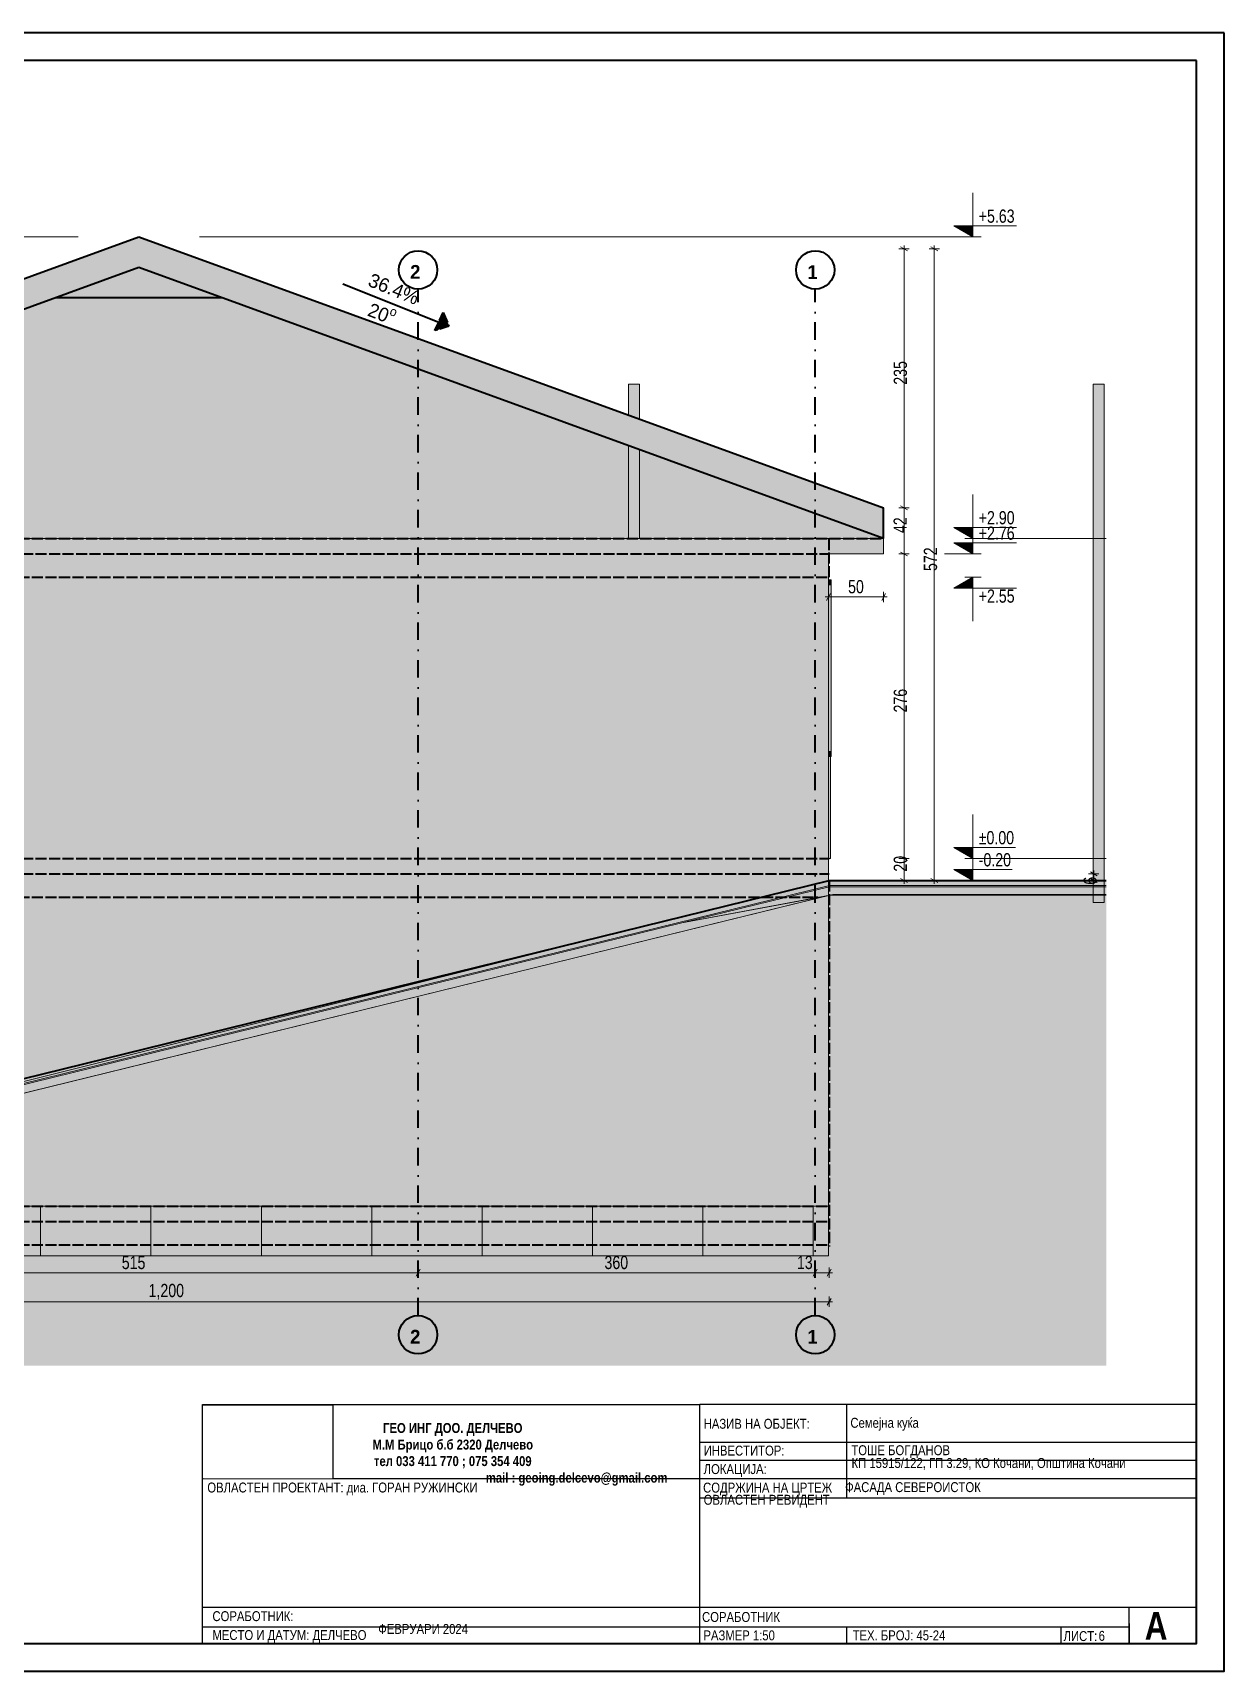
# Model space of a CAD drawing. Header units: millimetres. Extents: x -440 to 2671, y 0 to 297.
# Drawn here: x 1536.8 to 1752.7, y 0 to 297 of the extents above; entities that cross this region are included whole.
import ezdxf
from ezdxf.xclip import XClip

# ---------------------------------------------------------------- set-up
doc = ezdxf.new("R2010")
doc.units = ezdxf.units.MM
doc.header["$MEASUREMENT"] = 0
doc.header["$XCLIPFRAME"] = 0
doc.set_wipeout_variables(frame=1)
for name, pattern in [('- Осеви линии', [6.702778, 3.175, -1.763889, 0, -1.763889]), ('- Скирити линии', [2.45, 2, -0.45]), ('Wipeout_Contour', [1000, 0, -1000])]:
    doc.linetypes.add(name, pattern=pattern)
for name, color, linetype, lineweight, true_color in [('1', 7, 'Continuous', 13, 0x2b2b2b), ('142', 7, 'Continuous', 35, 0x2a2a2a), ('162', 7, 'Continuous', 15, 0xaaaaaa), ('181', 7, 'Continuous', 0, 0xf2eee3), ('46', 7, 'Continuous', 35, 0x4e4e4e), ('61', 7, 'Continuous', 20, 0x6a6a6a), ('65', 7, 'Continuous', 20, 0x4e4e4e), ('85', 7, 'Continuous', 20, 0x404040), ('87', 7, 'Continuous', 20, 0x6a6a6a), ('88', 7, 'Continuous', 20, 0x5e5e5e), ('89', 7, 'Continuous', 20, 0x111111)]:
    doc.layers.add(name, color=color, linetype=linetype, lineweight=lineweight, true_color=true_color)
for name, color, linetype, lineweight in [('101', 253, 'Continuous', 15), ('164', 255, 'Continuous', 15), ('41', 7, 'Continuous', 35), ('7', 7, 'Continuous', 25)]:
    doc.layers.add(name, color=color, linetype=linetype, lineweight=lineweight)
doc.layers.add('RGB colored ARCHICAD elements', color=7, linetype='Continuous')
doc.styles.add('GENERATED_STYLE_4', font='GOTHIC.TTF')
doc.styles.add('GENERATED_STYLE_5', font='GOTHICB.TTF')
doc.styles.add('GENERATED_STYLE_6', font='GOTHIC.TTF')
picture_1 = doc.add_image_def('image1.jpg', size_in_pixel=(1216, 687))

# ---------------------------------------------------------------- blocks, each defined once
blk = doc.blocks.new('Drawing_1_1', base_point=(246.71, 41.62))
at = {"color": 254, "linetype": 'Wipeout_Contour', "lineweight": 0, "ltscale": 1001.123103}
blk.add_wipeout([(234.97, 34.99), (258.44, 34.99), (258.44, 48.25), (234.97, 48.25)], dxfattribs=at)
at = {"layer": '1', "color": 250, "lineweight": 13, "true_color": 0x2b2b2b}
image = blk.add_image(picture_1, insert=(234.97, 34.99), size_in_units=(23.47, 13.26), dxfattribs=at)
image.set_boundary_path([(-0.5, -0.5), (1215.5, 686.5)])

msp = doc.modelspace()

# ---------------------------------------------------------------- hatches: boundary and pattern name
at = {"linetype": 'Continuous', "lineweight": 0, "true_color": 0xffffff}
for points in [[(1664.89, 139.34), (1441.06, 84.36), (1441.12, 83.43), (1681.18, 142.4), (1731.35, 142.4), (1731.35, 143.32), (1681.09, 143.32)], [(1377.99, 55.41), (1731.35, 55.41), (1731.35, 140.82), (1681.79, 140.82), (1441.84, 81.86), (1377.99, 73.72)], [(1441.06, 84.36), (1377.99, 76.26), (1377.99, 75.18), (1441.36, 83.46), (1664.89, 139.34)]]:
    msp.add_hatch(color=7, dxfattribs=at).paths.add_polyline_path(points)
at = {"layer": '142', "linetype": 'Continuous', "lineweight": 35, "true_color": 0x2a2a2a}
for points in [[(1441.12, 83.24), (1377.99, 75.14), (1377.99, 73.71), (1441.49, 81.75), (1680.54, 140.51), (1654.47, 135.66)], [(1654.47, 135.66), (1681.26, 140.68), (1731.35, 140.68), (1731.35, 142.21), (1681.12, 142.21)]]:
    msp.add_hatch(color=250, dxfattribs=at).paths.add_polyline_path(points)
at = {"layer": '162', "linetype": 'Continuous', "lineweight": 15, "true_color": 0x2a2a2a}
msp.add_hatch(color=250, dxfattribs=at).paths.add_polyline_path([(1611.19, 246.31), (1609.71, 243.01), (1612.23, 243.8)])
at = {"layer": '181', "linetype": 'Continuous', "lineweight": 0, "true_color": 0xf2eee3}
msp.add_hatch(color=7, dxfattribs=at).paths.add_polyline_path([(1421.02, 205.32), (1691.02, 205.32), (1556.02, 254.46)])
at = {"layer": '85', "linetype": 'Continuous', "lineweight": 20, "true_color": 0x2a2a2a}
for points in [[(1707.2, 259.99), (1707.2, 261.99), (1703.74, 261.99)], [(1707.2, 205.32), (1707.2, 207.32), (1703.74, 207.32)], [(1707.2, 202.52), (1707.2, 204.52), (1703.74, 204.52)], [(1707.2, 198.32), (1703.74, 196.32), (1707.2, 196.32)], [(1707.2, 147.32), (1707.2, 149.32), (1703.74, 149.32)], [(1707.2, 143.32), (1707.2, 145.32), (1703.74, 145.32)]]:
    msp.add_hatch(color=250, dxfattribs=at).paths.add_polyline_path(points)
at = {"layer": '89', "linetype": 'Continuous', "lineweight": 20, "true_color": 0x222222}
h = msp.add_hatch(dxfattribs=at)
h.set_pattern_fill('GRID_100X100_0001', color=250, style=0, pattern_type=2)
h.set_pattern_definition([(180, (2818.227, 147.324), (0, 20), []), (90, (2818.227, 147.324), (20, 0), [])])
h.paths.add_polyline_path([(1441.02, 75.32), (1681.02, 75.32), (1681.02, 84.32), (1441.02, 84.32)])
at = {"layer": 'RGB colored ARCHICAD elements', "linetype": 'Continuous', "lineweight": 0, "true_color": 0xccbeac}
for points in [[(1421.02, 210.86), (1421.02, 208.94), (1556.02, 258.08), (1556.02, 259.99)], [(1556.02, 259.99), (1556.02, 258.08), (1691.02, 208.94), (1691.02, 210.86)], [(1421.02, 208.3), (1556.02, 257.44), (1556.02, 258.08), (1421.02, 208.94)], [(1421.02, 205.32), (1556.02, 254.46), (1556.02, 257.44), (1421.02, 208.3)], [(1556.02, 257.44), (1691.02, 208.3), (1691.02, 208.94), (1556.02, 258.08)], [(1556.02, 254.46), (1691.02, 205.32), (1691.02, 208.3), (1556.02, 257.44)], [(1541.02, 249), (1571.02, 249), (1561.08, 252.62), (1556.02, 254.46)]]:
    msp.add_hatch(color=9, dxfattribs=at).paths.add_polyline_path(points)
at = {"layer": 'RGB colored ARCHICAD elements', "linetype": 'Continuous', "lineweight": 0, "true_color": 0xdbd9cf}
for points in [[(1644.76, 227.7), (1644.84, 227.67), (1644.84, 233.32), (1644.76, 233.32)], [(1644.84, 233.32), (1644.84, 227.67), (1645.05, 227.59), (1645.05, 233.32)], [(1645.05, 227.59), (1645.38, 227.47), (1645.38, 233.32), (1645.05, 233.32)], [(1645.38, 227.47), (1645.76, 227.33), (1645.76, 233.32), (1645.38, 233.32)], [(1645.76, 227.33), (1646.14, 227.19), (1646.14, 233.32), (1645.76, 233.32)], [(1646.14, 227.19), (1646.47, 227.07), (1646.47, 233.32), (1646.14, 233.32)], [(1646.47, 227.07), (1646.68, 226.99), (1646.68, 233.32), (1646.47, 233.32)], [(1646.68, 226.99), (1646.76, 226.97), (1646.76, 233.32), (1646.68, 233.32)], [(1728.97, 233.32), (1728.97, 139.32), (1729.04, 139.32), (1729.04, 233.32)], [(1729.04, 139.32), (1729.26, 139.32), (1729.26, 233.32), (1729.04, 233.32)], [(1729.26, 233.32), (1729.26, 139.32), (1729.58, 139.32), (1729.58, 233.32)], [(1729.58, 233.32), (1729.58, 139.32), (1729.97, 139.32), (1729.97, 233.32)], [(1729.97, 233.32), (1729.97, 139.32), (1730.35, 139.32), (1730.35, 233.32)], [(1730.35, 233.32), (1730.35, 139.32), (1730.67, 139.32), (1730.67, 233.32)], [(1730.67, 139.32), (1730.89, 139.32), (1730.89, 233.32), (1730.67, 233.32)], [(1730.89, 233.32), (1730.89, 139.32), (1730.97, 139.32), (1730.97, 233.32)], [(1644.76, 222.16), (1644.76, 205.32), (1644.84, 205.32), (1644.84, 222.13)], [(1645.05, 222.05), (1644.84, 222.13), (1644.84, 205.32), (1645.05, 205.32)], [(1645.05, 222.05), (1645.05, 205.32), (1645.38, 205.32), (1645.38, 221.94)], [(1645.38, 221.94), (1645.38, 205.32), (1645.76, 205.32), (1645.76, 221.8)], [(1645.76, 221.8), (1645.76, 205.32), (1646.14, 205.32), (1646.14, 221.66)], [(1646.14, 221.66), (1646.14, 205.32), (1646.47, 205.32), (1646.47, 221.54)], [(1646.47, 205.32), (1646.68, 205.32), (1646.68, 221.46), (1646.47, 221.54)], [(1646.68, 221.46), (1646.68, 205.32), (1646.76, 205.32), (1646.76, 221.43)]]:
    msp.add_hatch(color=254, dxfattribs=at).paths.add_polyline_path(points)
at = {"layer": 'RGB colored ARCHICAD elements', "linetype": 'Continuous', "lineweight": 0, "true_color": 0xf2eee3}
for points in [[(1446.02, 198.32), (1501.02, 198.32), (1501.02, 202.52), (1506.02, 202.52), (1506.02, 198.32), (1604.07, 198.32), (1604.07, 202.52), (1609.07, 202.52), (1609.07, 198.32), (1676.02, 198.32), (1676.02, 205.32), (1446.02, 205.32)], [(1676.02, 147.32), (1681.02, 147.32), (1681.02, 205.32), (1676.02, 205.32)], [(1691.02, 202.52), (1691.02, 205.32), (1681.02, 205.32), (1681.02, 202.52)], [(1604.07, 202.52), (1604.07, 147.32), (1609.07, 147.32), (1609.07, 202.52)], [(1565.07, 198.32), (1506.02, 198.32), (1506.02, 147.32), (1565.07, 147.32)], [(1570.07, 147.32), (1570.07, 198.32), (1565.07, 198.32), (1565.07, 147.32)], [(1570.07, 147.32), (1604.07, 147.32), (1604.07, 198.32), (1570.07, 198.32)], [(1609.07, 198.32), (1609.07, 147.32), (1676.02, 147.32), (1676.02, 198.32)], [(1676.02, 147.32), (1446.02, 147.32), (1446.02, 140.32), (1501.02, 140.32), (1501.02, 144.52), (1506.02, 144.52), (1506.02, 140.32), (1604.07, 140.32), (1604.07, 144.52), (1609.07, 144.52), (1609.07, 140.32), (1676.02, 140.32)], [(1676.02, 84.32), (1681.02, 84.32), (1681.02, 147.32), (1676.02, 147.32)], [(1604.07, 144.52), (1604.07, 84.32), (1609.07, 84.32), (1609.07, 144.52)], [(1506.02, 84.32), (1604.07, 84.32), (1604.07, 140.32), (1506.02, 140.32)], [(1609.07, 84.32), (1676.02, 84.32), (1676.02, 140.32), (1609.07, 140.32)]]:
    msp.add_hatch(color=7, dxfattribs=at).paths.add_polyline_path(points)
at = {"layer": 'RGB colored ARCHICAD elements', "linetype": 'Continuous', "lineweight": 0, "true_color": 0x4e4e49}
for points in [[(1681.02, 197.82), (1681.02, 196.82), (1681.52, 196.82), (1681.52, 197.82)], [(1681.02, 196.82), (1681.02, 166.82), (1681.52, 166.82), (1681.52, 196.82)], [(1681.02, 166.82), (1681.02, 165.82), (1681.52, 165.82), (1681.52, 166.82)]]:
    msp.add_hatch(color=251, dxfattribs=at).paths.add_polyline_path(points)
at = {"layer": 'RGB colored ARCHICAD elements', "linetype": 'Continuous', "lineweight": 0, "true_color": 0x5b5b5b}
msp.add_hatch(color=251, dxfattribs=at).paths.add_polyline_path([(1681.02, 165.82), (1681.02, 147.32), (1681.4, 147.32), (1681.4, 165.82)])
at = {"layer": 'RGB colored ARCHICAD elements', "linetype": 'Continuous', "lineweight": 0, "true_color": 0x7f7f7f}
msp.add_hatch(color=8, dxfattribs=at).paths.add_polyline_path([(1441.02, 75.32), (1681.02, 75.32), (1681.02, 84.32), (1441.02, 84.32)])

# ---------------------------------------------------------------- linework, layer by layer
at = {"layer": '1', "color": 250, "linetype": 'Continuous', "lineweight": 13, "true_color": 0x2a2a2a, "flags": 128}
for points in [[(1421.02, 205.32), (1556.02, 254.46), (1691.02, 205.32)], [(1611.19, 246.31), (1612.23, 243.8), (1609.71, 243.01)]]:
    msp.add_lwpolyline(points, close=True, dxfattribs=at)
for points in [[(1731.35, 142.4), (1681.18, 142.4), (1441.12, 83.43), (1441.06, 84.36), (1664.89, 139.34), (1681.09, 143.32), (1731.35, 143.32)], [(1731.35, 140.82), (1681.79, 140.82), (1441.84, 81.86), (1377.99, 73.72)], [(1377.99, 73.71), (1441.49, 81.75), (1680.54, 140.51), (1654.47, 135.66), (1441.12, 83.24), (1377.99, 75.14)], [(1731.35, 140.68), (1681.26, 140.68), (1654.47, 135.66), (1681.12, 142.21), (1731.35, 142.21)], [(1377.99, 75.18), (1441.36, 83.46), (1664.89, 139.34), (1441.06, 84.36), (1377.99, 76.26)]]:
    msp.add_lwpolyline(points, dxfattribs=at)
at = {"layer": '101', "color": 250, "linetype": 'Continuous', "lineweight": 15, "true_color": 0x2a2a2a}
for p, q in [((1681.4, 165.82), (1681.4, 147.32)), ((1681.4, 147.32), (1681.02, 147.32))]:
    msp.add_line(p, q, dxfattribs=at)
at = {"layer": '164', "color": 250, "linetype": 'Continuous', "lineweight": 15, "true_color": 0x2a2a2a}
msp.add_line((1676.02, 205.32), (1446.02, 205.32), dxfattribs=at)
at = {"layer": '41', "linetype": 'Continuous', "lineweight": 35}
for p, q in [((1421.02, 210.86), (1556.02, 259.99)), ((1556.02, 259.99), (1691.02, 210.86)), ((1556.02, 254.46), (1421.02, 205.32)), ((1691.02, 205.32), (1556.02, 254.46)), ((1541.02, 249), (1571.02, 249)), ((1691.02, 208.94), (1691.02, 210.86)), ((1691.02, 208.3), (1691.02, 208.94)), ((1691.02, 205.32), (1691.02, 208.3))]:
    msp.add_line(p, q, dxfattribs=at)
at = {"layer": '41', "color": 250, "linetype": 'Continuous', "lineweight": 35, "true_color": 0x2a2a2a, "flags": 128}
for points in [[(1593, 251.51), (1612.23, 243.8)], [(1377.99, 76.25), (1441.12, 84.32), (1681.12, 143.32), (1731.35, 143.32)]]:
    msp.add_lwpolyline(points, dxfattribs=at)
at = {"layer": '41', "color": 250, "linetype": '- Осеви линии', "lineweight": 35, "true_color": 0x2a2a2a, "flags": 128}
for points in [[(1606.65, 64.48), (1606.65, 250.53)], [(1678.62, 64.48), (1678.62, 250.53)]]:
    msp.add_lwpolyline(points, dxfattribs=at)
at = {"layer": '41', "color": 250, "linetype": '- Скирити линии', "lineweight": 35, "true_color": 0x2a2a2a, "flags": 128}
msp.add_lwpolyline([(1611.19, 246.31), (1612.23, 243.8), (1609.71, 243.01)], close=True, dxfattribs=at)
for points in [[(1441.12, 205.32), (1691.02, 205.32)], [(1681.12, 198.32), (1681.12, 205.32)], [(1405.02, 202.52), (1681.02, 202.52)], [(1441.12, 198.32), (1681.12, 198.32)], [(1405.02, 147.32), (1681.12, 147.32)], [(1405.02, 144.52), (1681.12, 144.52)], [(1681.12, 143.32), (1681.12, 76.99)], [(1441.12, 140.32), (1679.13, 140.32)], [(1441.12, 84.32), (1681.12, 84.32)], [(1441.12, 81.52), (1681.12, 81.52)], [(1441.12, 77.32), (1681.12, 77.32)]]:
    msp.add_lwpolyline(points, dxfattribs=at)
at = {"layer": '41', "color": 250, "linetype": 'Continuous', "lineweight": 35, "true_color": 0x2a2a2a}
for centre in [(1606.65, 254.01), (1678.62, 254.01), (1606.65, 60.99), (1678.62, 60.99)]:
    msp.add_circle(centre, 3.48, dxfattribs=at)
at = {"layer": '61', "linetype": 'Continuous', "lineweight": 20}
for p, q in [((1681.02, 197.82), (1681.52, 197.82)), ((1681.52, 197.82), (1681.52, 196.82)), ((1681.52, 196.82), (1681.52, 166.82)), ((1681.52, 166.82), (1681.52, 165.82)), ((1681.02, 165.82), (1681.52, 165.82))]:
    msp.add_line(p, q, dxfattribs=at)
at = {"layer": '7', "color": 7, "linetype": 'Continuous', "lineweight": 25}
for p, q in [((1747.6, 48.34), (1657.71, 48.34)), ((1657.71, 5), (1657.71, 48.34)), ((1657.71, 31.42), (1747.6, 31.42)), ((1684.27, 8.04), (1684.27, 5)), ((1723.15, 8.04), (1723.15, 5))]:
    msp.add_line(p, q, dxfattribs=at)
at = {"layer": '7', "color": 7, "linetype": 'Continuous', "lineweight": 25, "flags": 128}
for points in [[(1567.6, 48.34), (1657.71, 48.34)], [(1567.6, 5), (1567.6, 48.34), (1657.71, 48.34)], [(1684.27, 48.34), (1684.27, 31.42)], [(1657.71, 41.53), (1747.6, 41.53)], [(1657.71, 38.23), (1747.6, 38.23)], [(1567.6, 34.93), (1657.71, 34.93)], [(1657.71, 34.93), (1747.6, 34.93)], [(1567.6, 11.64), (1747.6, 11.64)], [(1735.54, 8.64), (1735.54, 5), (1735.54, 11.64)], [(1567.6, 8.04), (1735.54, 8.04)], [(1567.6, 5), (1747.6, 5)]]:
    msp.add_lwpolyline(points, dxfattribs=at)
at = {"layer": '85', "linetype": 'Continuous', "lineweight": 20}
for p, q in [((1707.2, 259.99), (1707.2, 267.99)), ((1707.2, 259.99), (1703.74, 261.99)), ((1703.74, 261.99), (1707.2, 261.99)), ((1707.2, 261.99), (1715.08, 261.99)), ((1396.32, 259.99), (1545.02, 259.99)), ((1707.2, 259.99), (1567.02, 259.99)), ((1694.72, 257.81), (1694.72, 258.42)), ((1700.18, 257.81), (1700.18, 258.42)), ((1707.2, 259.99), (1708.7, 259.99)), ((1695.66, 257.81), (1693.78, 257.81)), ((1695.34, 257.45), (1694.09, 258.17)), ((1694.72, 210.86), (1694.72, 257.81)), ((1701.12, 257.81), (1699.25, 257.81)), ((1700.81, 257.45), (1699.56, 258.17)), ((1700.18, 143.32), (1700.18, 257.81)), ((1694.09, 211.22), (1695.34, 210.5)), ((1707.2, 205.32), (1707.2, 213.32)), ((1695.66, 210.86), (1693.78, 210.86)), ((1694.72, 202.52), (1694.72, 210.86)), ((1707.2, 202.52), (1707.2, 210.52)), ((1707.2, 205.32), (1703.74, 207.32)), ((1703.74, 207.32), (1707.2, 207.32)), ((1707.2, 205.32), (1705.7, 205.32)), ((1707.2, 207.32), (1715.08, 207.32)), ((1707.2, 205.32), (1731.35, 205.32)), ((1695.66, 202.52), (1693.78, 202.52)), ((1694.09, 202.88), (1695.34, 202.16)), ((1694.72, 147.32), (1694.72, 202.52)), ((1707.2, 202.52), (1702.02, 202.52)), ((1707.2, 202.52), (1703.74, 204.52)), ((1703.74, 204.52), (1707.2, 204.52)), ((1707.2, 204.52), (1715.08, 204.52)), ((1707.2, 202.52), (1708.7, 202.52)), ((1707.2, 198.32), (1703.74, 196.32)), ((1703.74, 196.32), (1707.2, 196.32)), ((1707.2, 198.32), (1705.7, 198.32)), ((1707.2, 198.32), (1708.7, 198.32)), ((1707.2, 198.32), (1707.2, 190.32)), ((1707.2, 196.32), (1715.08, 196.32)), ((1680.41, 194.74), (1681.02, 194.74)), ((1681.38, 195.36), (1680.66, 194.11)), ((1681.02, 193.8), (1681.02, 195.67)), ((1681.02, 194.74), (1691.02, 194.74)), ((1690.66, 194.11), (1691.38, 195.36)), ((1691.02, 193.8), (1691.02, 195.67)), ((1691.02, 194.74), (1691.63, 194.74)), ((1707.2, 147.32), (1707.2, 155.32)), ((1707.2, 147.32), (1703.74, 149.32)), ((1703.74, 149.32), (1707.2, 149.32)), ((1707.2, 143.32), (1707.2, 151.32)), ((1707.2, 149.32), (1714.9, 149.32)), ((1695.66, 147.32), (1693.78, 147.32)), ((1694.09, 147.68), (1695.34, 146.96)), ((1694.72, 143.32), (1694.72, 147.32)), ((1707.2, 147.32), (1705.7, 147.32)), ((1707.2, 147.32), (1731.35, 147.32)), ((1695.66, 143.32), (1693.78, 143.32)), ((1694.09, 143.68), (1695.34, 142.96)), ((1694.72, 142.71), (1694.72, 143.32)), ((1701.12, 143.32), (1699.25, 143.32)), ((1699.56, 143.68), (1700.81, 142.96)), ((1700.18, 142.71), (1700.18, 143.32)), ((1707.2, 143.32), (1703.74, 145.32)), ((1703.74, 145.32), (1707.2, 145.32)), ((1707.2, 143.32), (1705.7, 143.32)), ((1707.2, 145.32), (1714.32, 145.32)), ((1707.2, 143.32), (1708.7, 143.32)), ((1730.04, 144.52), (1728.17, 144.52)), ((1730.04, 143.32), (1728.17, 143.32)), ((1729.73, 144.16), (1728.48, 144.88)), ((1728.48, 143.68), (1729.73, 142.96)), ((1729.11, 144.52), (1729.11, 145.14)), ((1729.11, 143.32), (1729.11, 144.52)), ((1729.11, 142.71), (1729.11, 143.32)), ((1503.65, 72.24), (1606.65, 72.24)), ((1607.01, 72.87), (1606.29, 71.62)), ((1606.65, 71.31), (1606.65, 73.18)), ((1606.65, 72.24), (1678.62, 72.24)), ((1678.98, 72.87), (1678.26, 71.62)), ((1678.62, 71.31), (1678.62, 73.18)), ((1678.62, 72.24), (1681.12, 72.24)), ((1680.76, 71.62), (1681.48, 72.87)), ((1681.12, 71.31), (1681.12, 73.18)), ((1681.12, 72.24), (1681.73, 72.24)), ((1441.12, 66.97), (1681.12, 66.97)), ((1680.76, 66.34), (1681.48, 67.59)), ((1681.12, 66.03), (1681.12, 67.91)), ((1681.12, 66.97), (1681.73, 66.97))]:
    msp.add_line(p, q, dxfattribs=at)
at = {"layer": '87', "color": 250, "linetype": 'Continuous', "lineweight": 20, "true_color": 0x2a2a2a}
for p, q in [((1604.07, 84.32), (1506.02, 84.32)), ((1676.02, 84.32), (1609.07, 84.32))]:
    msp.add_line(p, q, dxfattribs=at)
at = {"layer": '88', "color": 250, "linetype": 'Continuous', "lineweight": 20, "true_color": 0x2a2a2a}
for p, q in [((1644.76, 233.32), (1644.84, 233.32)), ((1644.76, 227.7), (1644.76, 233.32)), ((1644.84, 233.32), (1645.05, 233.32)), ((1645.05, 233.32), (1645.38, 233.32)), ((1645.38, 233.32), (1645.76, 233.32)), ((1645.76, 233.32), (1646.14, 233.32)), ((1646.14, 233.32), (1646.47, 233.32)), ((1646.47, 233.32), (1646.68, 233.32)), ((1646.68, 233.32), (1646.76, 233.32)), ((1646.76, 226.97), (1646.76, 233.32)), ((1728.97, 233.32), (1729.04, 233.32)), ((1728.97, 139.32), (1728.97, 233.32)), ((1729.04, 233.32), (1729.26, 233.32)), ((1729.26, 233.32), (1729.58, 233.32)), ((1729.58, 233.32), (1729.97, 233.32)), ((1729.97, 233.32), (1730.35, 233.32)), ((1730.35, 233.32), (1730.67, 233.32)), ((1730.67, 233.32), (1730.89, 233.32)), ((1730.89, 233.32), (1730.97, 233.32)), ((1730.97, 139.32), (1730.97, 233.32)), ((1644.76, 205.32), (1644.76, 222.16)), ((1646.76, 205.32), (1646.76, 221.43)), ((1676.02, 205.32), (1681.02, 205.32)), ((1681.02, 147.32), (1681.02, 202.52)), ((1681.02, 84.32), (1681.02, 147.32)), ((1728.97, 139.32), (1729.04, 139.32)), ((1729.04, 139.32), (1729.26, 139.32)), ((1729.26, 139.32), (1729.58, 139.32)), ((1729.58, 139.32), (1729.97, 139.32)), ((1729.97, 139.32), (1730.35, 139.32)), ((1730.35, 139.32), (1730.67, 139.32)), ((1730.67, 139.32), (1730.89, 139.32)), ((1730.89, 139.32), (1730.97, 139.32)), ((1604.07, 84.32), (1609.07, 84.32)), ((1676.02, 84.32), (1681.02, 84.32))]:
    msp.add_line(p, q, dxfattribs=at)
at = {"layer": '89', "color": 250, "linetype": 'Continuous', "lineweight": 20, "true_color": 0x222222}
for p, q in [((1681.02, 205.32), (1691.02, 205.32)), ((1691.02, 202.52), (1691.02, 205.32)), ((1681.02, 202.52), (1691.02, 202.52)), ((1681.02, 75.32), (1681.02, 84.32)), ((1441.02, 75.32), (1681.02, 75.32))]:
    msp.add_line(p, q, dxfattribs=at)

# ---------------------------------------------------------------- texts
at = {"layer": '1', "linetype": 'Continuous', "lineweight": 13, "char_height": 2.4, "attachment_point": 7, "style": 'GENERATED_STYLE_6'}
for s, insert in [('\\A1;{\\W0.800000x;\\pql;\\fCentury Gothic|b0|i0|c0|p34;+5.63}', (1708.25, 262.53)), ('\\A1;{\\W0.800000x;\\pql;\\fCentury Gothic|b0|i0|c0|p34;+2.90}', (1708.25, 207.86)), ('\\A1;{\\W0.800000x;\\pql;\\fCentury Gothic|b0|i0|c0|p34;+2.76}', (1708.25, 205.06)), ('\\A1;{\\W0.800000x;\\pql;\\fCentury Gothic|b0|i0|c0|p34;50}', (1684.57, 195.36)), ('\\A1;{\\W0.800000x;\\pql;\\fCentury Gothic|b0|i0|c0|p34;+2.55}', (1708.25, 193.66)), ('\\A1;{\\W0.800000x;\\pql;\\fCentury Gothic|b0|i0|c0|p34;±0.00}', (1708.25, 149.86)), ('\\A1;{\\W0.800000x;\\pql;\\fCentury Gothic|b0|i0|c0|p34;-0.20}', (1708.25, 145.86)), ('\\A1;{\\W0.800000x;\\pql;\\fCentury Gothic|b0|i0|c0|p34;515}', (1552.95, 72.86)), ('\\A1;{\\W0.800000x;\\pql;\\fCentury Gothic|b0|i0|c0|p34;360}', (1640.43, 72.86)), ('\\A1;{\\W0.800000x;\\pql;\\fCentury Gothic|b0|i0|c0|p34;13}', (1675.31, 72.86)), ('\\A1;{\\W0.800000x;\\pql;\\fCentury Gothic|b0|i0|c0|p34;1,200}', (1557.81, 67.37))]:
    msp.add_mtext(s, dxfattribs=dict(at, insert=insert))
at = {"layer": '1', "linetype": 'Continuous', "lineweight": 13, "char_height": 2.4, "attachment_point": 7, "rotation": 90, "style": 'GENERATED_STYLE_6'}
for s, insert in [('\\A1;{\\W0.800000x;\\pql;\\fCentury Gothic|b0|i0|c0|p34;235}', (1695.27, 233.2)), ('\\A1;{\\W0.800000x;\\pql;\\fCentury Gothic|b0|i0|c0|p34;42}', (1695.21, 206.31)), ('\\A1;{\\W0.800000x;\\pql;\\fCentury Gothic|b0|i0|c0|p34;572}', (1700.73, 199.43)), ('\\A1;{\\W0.800000x;\\pql;\\fCentury Gothic|b0|i0|c0|p34;276}', (1695.27, 173.79)), ('\\A1;{\\W0.800000x;\\pql;\\fCentury Gothic|b0|i0|c0|p34;20}', (1695.27, 144.94)), ('\\A1;{\\W0.800000x;\\pql;\\fCentury Gothic|b0|i0|c0|p34;6}', (1729.65, 142.58))]:
    msp.add_mtext(s, dxfattribs=dict(at, insert=insert))
at = {"layer": '41', "color": 7, "linetype": 'Continuous', "lineweight": 35, "char_height": 1.8, "attachment_point": 4, "style": 'GENERATED_STYLE_4'}
for s, insert in [('\\A1;{\\W0.850000x;\\pql;\\fCentury Gothic|b0|i0|c204|p34;НАЗИВ НА ОБЈЕКТ:}', (1658.4, 44.84)), ('\\A1;{\\W0.850000x;\\pql;\\fCentury Gothic|b0|i0|c204|p34;Семејна куќа}', (1684.99, 44.76)), ('\\A1;{\\W0.850000x;\\pql;\\fCentury Gothic|b0|i0|c204|p34;ИНВЕСТИТОР:}', (1658.4, 39.98)), ('\\A1;{\\W0.850000x;\\pql;\\fCentury Gothic|b0|i0|c204|p34;ТОШЕ БОГДАНОВ}', (1685.17, 39.8)), ('\\A1;{\\W0.850000x;\\pql;\\fCentury Gothic|b0|i0|c204|p34;КП 15915/12\\fCentury Gothic|b0|i0|c204|p34;2\\fCentury Gothic|b0|i0|c204|p34;, ГП 3.29, КО Кочани, Општина Кочани\\P\\pql;\\fCentury Gothic|b0|i0|c204|p34;}', (1685.2, 37.57)), ('\\A1;{\\W0.850000x;\\pql;\\fCentury Gothic|b0|i0|c204|p34;ЛОКАЦИЈА:}', (1658.4, 36.38)), ('\\A1;{\\W0.850000x;\\pql;\\fCentury Gothic|b0|i0|c204|p34;СОДРЖИНА НА ЦРТЕЖ}', (1658.3, 33.02)), ('\\A1;{\\W0.850000x;\\pql;\\fCentury Gothic|b0|i0|c204|p34;ОВЛАСТЕН РЕВИДЕНТ\\P\\pqc;\\fCentury Gothic|b0|i0|c204|p34;}', (1658.4, 30.82)), ('\\A1;{\\W0.850000x;\\pql;\\fCentury Gothic|b0|i0|c204|p34;СОРАБОТНИК:}', (1569.38, 9.97)), ('\\A1;{\\W0.850000x;\\pql;\\fCentury Gothic|b0|i0|c204|p34;СОРАБОТНИК}', (1658.11, 9.82)), ('\\A1;{\\W0.850000x;\\pql;\\fCentury Gothic|b0|i0|c204|p34;МЕСТО И ДАТУМ: ДЕЛЧЕВО}', (1569.38, 6.3)), ('\\A1;{\\W0.850000x;\\pql;\\fCentury Gothic|b0|i0|c204|p34;ФЕВРУАРИ 2024\\P\\pql;\\fCentury Gothic|b0|i0|c204|p34;}', (1599.42, 7.65)), ('\\A1;{\\W0.850000x;\\pql;\\fCentury Gothic|b0|i0|c204|p34;РАЗМЕР 1:50}', (1658.36, 6.49)), ('\\A1;{\\W0.850000x;\\pql;\\fCentury Gothic|b0|i0|c204|p34;ТЕХ. БРОЈ: \\fCentury Gothic|b0|i0|c204|p34;45-24}', (1685.39, 6.49)), ('\\A1;{\\W0.850000x;\\pql;\\fCentury Gothic|b0|i0|c204|p34;ЛИСТ: }', (1723.62, 6.36))]:
    msp.add_mtext(s, dxfattribs=dict(at, insert=insert))
at = {"layer": '46', "color": 7, "linetype": 'Continuous', "lineweight": 35, "char_height": 2.5, "attachment_point": 5, "style": 'GENERATED_STYLE_4'}
for s, insert, rotation in [('\\A1;{\\pqc;\\fCentury Gothic|b0|i0|c204|p34;36.4%}', (1602.24, 250.55), 337.9692), ('\\A1;{\\pqc;\\fCentury Gothic|b0|i0|c204|p34;20\\fCentury Gothic|b0|i0|c204|p34;\\A1{\\H.66x;\\Sо^  ;}}', (1600.06, 246.05), 338.8219)]:
    msp.add_mtext(s, dxfattribs=dict(at, insert=insert, rotation=rotation))
at = {"layer": '46', "color": 7, "linetype": 'Continuous', "lineweight": 35}
for s, insert, char_height, attachment_point, style in [('\\A1;{\\pqc;\\fCentury Gothic|b1|i0|c204|p34;2}', (1606.14, 253.65), 2.5, 5, 'GENERATED_STYLE_5'), ('\\A1;{\\pqc;\\fCentury Gothic|b1|i0|c204|p34;1}', (1678.12, 253.62), 2.5, 5, 'GENERATED_STYLE_5'), ('\\A1;{\\pqc;\\fCentury Gothic|b1|i0|c204|p34;2}', (1606.14, 60.63), 2.5, 5, 'GENERATED_STYLE_5'), ('\\A1;{\\pqc;\\fCentury Gothic|b1|i0|c204|p34;1}', (1678.12, 60.6), 2.5, 5, 'GENERATED_STYLE_5'), ('\\A1;{\\W0.850000x;\\pqc;\\fCentury Gothic|b1|i0|c204|p34;ГЕО ИНГ ДОО. ДЕЛЧЕВО\\P\\pqc;\\fCentury Gothic|b1|i0|c204|p34;М.М Брицо б.б 2320 Делчево \\P\\pqc;\\fCentury Gothic|b1|i0|c204|p34;тел 033 411 770 ; 075 354 409 \\P\\pqc;\\fCentury Gothic|b1|i0|c204|p34;                                                                               \\fCentury Gothic|b1|i0|c204|p34;mail : geoing.delcevo@gmail.com\\P\\pqc;\\fCentury Gothic|b0|i0|c204|p34;\\H1.388889x;}', (1612.93, 39.31), 1.8, 5, 'GENERATED_STYLE_5'), ('\\A1;{\\W0.850000x;\\pql;\\fCentury Gothic|b0|i0|c204|p34;ФАСАДА \\fCentury Gothic|b0|i0|c204|p34;СЕВЕРОИСТОК}', (1684.03, 33.11), 1.8, 4, 'GENERATED_STYLE_4'), ('\\A1;{\\W0.850000x;\\pql;\\fCentury Gothic|b1|i0|c204|p34;А}', (1738.34, 8.22), 5, 4, 'GENERATED_STYLE_5'), ('\\A1;{\\W0.850000x;\\pql;\\fCentury Gothic|b0|i0|c204|p34;6}', (1729.98, 6.4), 1.8, 4, 'GENERATED_STYLE_4')]:
    msp.add_mtext(s, dxfattribs=dict(at, insert=insert, char_height=char_height, attachment_point=attachment_point, style=style))

# ---------------------------------------------------------------- next in the draw order: block references
at = {"layer": '65', "color": 251, "linetype": 'Continuous', "lineweight": 20, "true_color": 0x4e4e4e}
ref = msp.add_blockref('Drawing_1_1', (1579.44, 41.62), dxfattribs=at)
XClip(ref).set_block_clipping_path([(234.9708717157, 34.9940413797), (258.441805883, 48.254347114)])

# ---------------------------------------------------------------- next in the draw order: linework, layer by layer
at = {"layer": '41', "color": 7, "linetype": 'Continuous', "lineweight": 35, "flags": 128}
for points in [[(1752.74, 297), (1332.74, 297), (1332.74, 0), (1752.74, 0)], [(1747.74, 292), (1357.74, 292), (1357.74, 5), (1747.74, 5)]]:
    msp.add_lwpolyline(points, close=True, dxfattribs=at)
at = {"layer": '7', "color": 7, "linetype": 'Continuous', "lineweight": 25, "flags": 128}
msp.add_lwpolyline([(1591.18, 48.34), (1591.18, 34.99)], dxfattribs=at)

# ---------------------------------------------------------------- next in the draw order: texts
at = {"layer": '41', "color": 7, "linetype": 'Continuous', "lineweight": 35, "insert": (1568.45, 33.04), "char_height": 1.8, "attachment_point": 4, "style": 'GENERATED_STYLE_4'}
msp.add_mtext('\\A1;{\\W0.850000x;\\pql;\\fCentury Gothic|b0|i0|c204|p34;ОВЛАСТЕН ПРОЕКТАНТ: диа. \\fCentury Gothic|b0|i0|c204|p34;ГОРАН РУЖИНСКИ}', dxfattribs=at)

doc.saveas('drawing.dxf')
